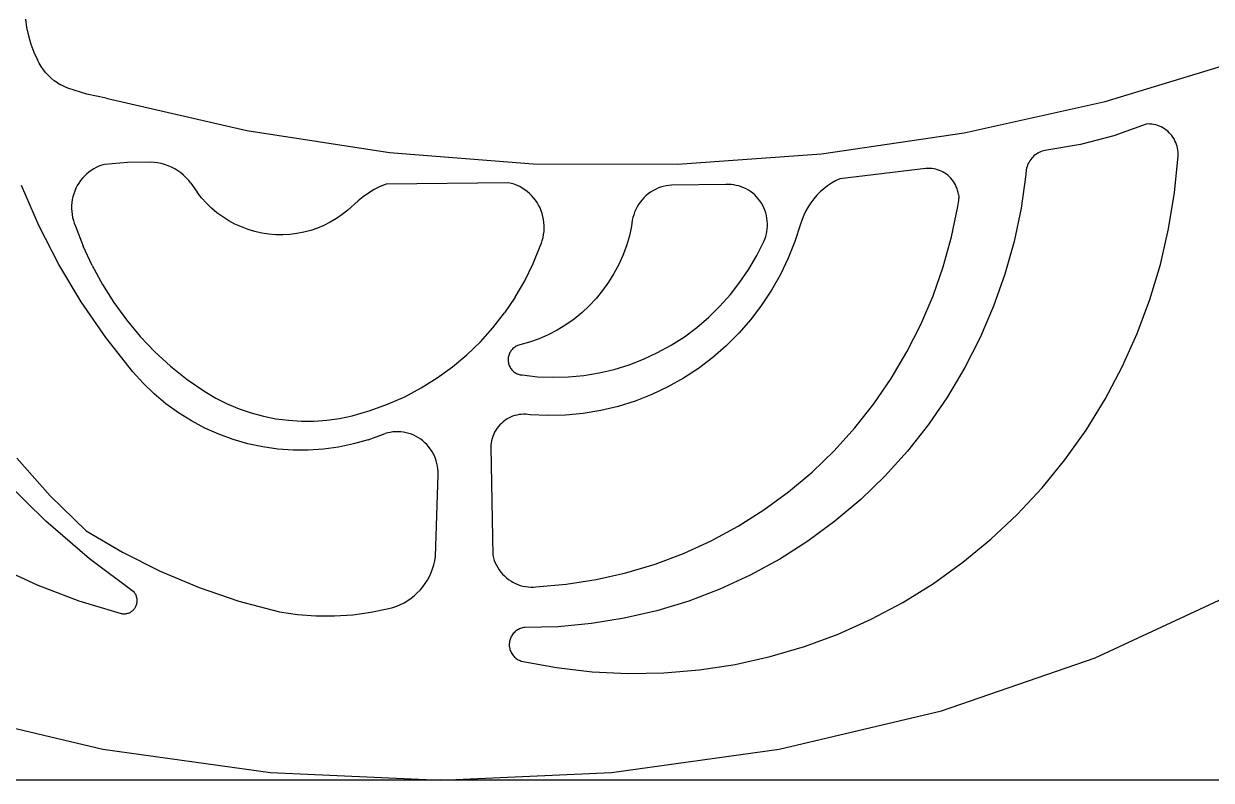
# Model space of a CAD drawing. Extents: x 396092 to 455492, y 17293 to 132793.
# Drawn here: x 416339 to 416428, y 46245.8 to 46302.4 of the extents above; entities that cross this region are included whole.
import ezdxf

# ---------------------------------------------------------------- set-up
doc = ezdxf.new("R2010")
doc.units = 0
doc.header["$LTSCALE"] = 1000
doc.header["$MEASUREMENT"] = 0
doc.layers.add('MU', color=34, linetype='Continuous')

msp = doc.modelspace()

# ---------------------------------------------------------------- linework, layer by layer
at = {"layer": 'MU', "color": 37}
for p, q in [((416339.091, 46302.798), (416339.188, 46302.165)), ((416339.188, 46302.165), (416339.328, 46301.541)), ((416339.328, 46301.541), (416339.509, 46300.928)), ((416339.509, 46300.928), (416339.73, 46300.329)), ((416339.73, 46300.329), (416339.992, 46299.747)), ((416340.124, 46299.487), (416339.992, 46299.747)), ((416340.274, 46299.236), (416340.124, 46299.487)), ((416340.442, 46298.997), (416340.274, 46299.236)), ((416340.625, 46298.771), (416340.442, 46298.997)), ((416419.99, 46296.631), (416430.349, 46299.778)), ((416340.823, 46298.559), (416340.625, 46298.771)), ((416341.035, 46298.361), (416340.823, 46298.559)), ((416341.261, 46298.18), (416341.035, 46298.361)), ((416341.499, 46298.015), (416341.261, 46298.18)), ((416341.499, 46298.015), (416341.747, 46297.867)), ((416342.005, 46297.738), (416341.747, 46297.867)), ((416342.272, 46297.628), (416342.005, 46297.738)), ((416343.688, 46297.179), (416342.272, 46297.628)), ((416345.139, 46296.875), (416343.688, 46297.179)), ((416345.139, 46296.875), (416355.681, 46294.44)), ((416409.433, 46294.265), (416419.99, 46296.631)), ((416423.066, 46294.932), (416420.642, 46294.062)), ((416423.212, 46294.938), (416423.066, 46294.932)), ((416423.358, 46294.935), (416423.212, 46294.938)), ((416423.504, 46294.922), (416423.358, 46294.935)), ((416423.649, 46294.899), (416423.504, 46294.922)), ((416423.792, 46294.867), (416423.649, 46294.899)), ((416423.932, 46294.825), (416423.792, 46294.867)), ((416424.07, 46294.774), (416423.932, 46294.825)), ((416424.204, 46294.713), (416424.07, 46294.774)), ((416424.334, 46294.644), (416424.204, 46294.713)), ((416424.459, 46294.567), (416424.334, 46294.644)), ((416424.579, 46294.481), (416424.459, 46294.567)), ((416424.693, 46294.387), (416424.579, 46294.481)), ((416355.681, 46294.44), (416366.369, 46292.797)), ((416398.735, 46292.692), (416409.433, 46294.265)), ((416420.642, 46294.062), (416418.153, 46293.408)), ((416424.801, 46294.286), (416424.693, 46294.387)), ((416424.902, 46294.177), (416424.801, 46294.286)), ((416424.996, 46294.063), (416424.902, 46294.177)), ((416425.082, 46293.942), (416424.996, 46294.063)), ((416425.16, 46293.815), (416425.082, 46293.942)), ((416425.23, 46293.684), (416425.16, 46293.815)), ((416425.292, 46293.548), (416425.23, 46293.684)), ((416366.369, 46292.797), (416377.146, 46291.956)), ((416387.954, 46291.921), (416398.735, 46292.692)), ((416414.852, 46292.685), (416414.756, 46292.615)), ((416414.952, 46292.749), (416414.852, 46292.685)), ((416415.056, 46292.805), (416414.952, 46292.749)), ((416415.163, 46292.854), (416415.056, 46292.805)), ((416415.274, 46292.896), (416415.163, 46292.854)), ((416415.387, 46292.931), (416415.274, 46292.896)), ((416415.502, 46292.957), (416415.387, 46292.931)), ((416415.619, 46292.976), (416415.502, 46292.957)), ((416418.153, 46293.408), (416415.619, 46292.976)), ((416425.345, 46293.409), (416425.292, 46293.548)), ((416425.388, 46293.266), (416425.345, 46293.409)), ((416425.422, 46293.121), (416425.388, 46293.266)), ((416425.447, 46292.973), (416425.422, 46293.121)), ((416425.463, 46292.825), (416425.447, 46292.973)), ((416425.469, 46292.675), (416425.463, 46292.825)), ((416425.465, 46292.526), (416425.469, 46292.675)), ((416344.813, 46291.847), (416344.606, 46291.77)), ((416345.025, 46291.909), (416344.813, 46291.847)), ((416346.739, 46292.051), (416345.025, 46291.909)), ((416348.459, 46292.075), (416346.739, 46292.051)), ((416348.731, 46292.06), (416348.459, 46292.075)), ((416349, 46292.026), (416348.731, 46292.06)), ((416349.267, 46291.973), (416349, 46292.026)), ((416349.529, 46291.9), (416349.267, 46291.973)), ((416349.786, 46291.81), (416349.529, 46291.9)), ((416350.036, 46291.702), (416349.786, 46291.81)), ((416377.146, 46291.956), (416387.954, 46291.921)), ((416414.191, 46291.857), (416414.151, 46291.744)), ((416414.239, 46291.968), (416414.191, 46291.857)), ((416414.294, 46292.074), (416414.239, 46291.968)), ((416414.356, 46292.177), (416414.294, 46292.074)), ((416414.424, 46292.275), (416414.356, 46292.177)), ((416414.498, 46292.368), (416414.424, 46292.275)), ((416414.579, 46292.456), (416414.498, 46292.368)), ((416414.665, 46292.539), (416414.579, 46292.456)), ((416414.756, 46292.615), (416414.665, 46292.539)), ((416425.199, 46289.795), (416425.465, 46292.526)), ((416343.511, 46291.033), (416343.361, 46290.869)), ((416343.672, 46291.187), (416343.511, 46291.033)), ((416343.843, 46291.329), (416343.672, 46291.187)), ((416344.022, 46291.459), (416343.843, 46291.329)), ((416344.21, 46291.576), (416344.022, 46291.459)), ((416344.405, 46291.68), (416344.21, 46291.576)), ((416344.606, 46291.77), (416344.405, 46291.68)), ((416350.279, 46291.576), (416350.036, 46291.702)), ((416350.512, 46291.433), (416350.279, 46291.576)), ((416350.734, 46291.274), (416350.512, 46291.433)), ((416350.946, 46291.099), (416350.734, 46291.274)), ((416351.145, 46290.911), (416350.946, 46291.099)), ((416351.33, 46290.708), (416351.145, 46290.911)), ((416406.564, 46291.597), (416400.122, 46290.836)), ((416406.712, 46291.608), (416406.564, 46291.597)), ((416406.861, 46291.608), (416406.712, 46291.608)), ((416407.009, 46291.598), (416406.861, 46291.608)), ((416407.156, 46291.579), (416407.009, 46291.598)), ((416407.302, 46291.549), (416407.156, 46291.579)), ((416407.446, 46291.51), (416407.302, 46291.549)), ((416407.586, 46291.461), (416407.446, 46291.51)), ((416407.723, 46291.402), (416407.586, 46291.461)), ((416407.856, 46291.334), (416407.723, 46291.402)), ((416407.985, 46291.258), (416407.856, 46291.334)), ((416408.108, 46291.173), (416407.985, 46291.258)), ((416408.225, 46291.08), (416408.108, 46291.173)), ((416408.336, 46290.979), (416408.225, 46291.08)), ((416408.44, 46290.87), (416408.336, 46290.979)), ((416414.062, 46291.152), (416413.701, 46288.629)), ((416414.064, 46291.272), (416414.062, 46291.152)), ((416414.074, 46291.392), (416414.064, 46291.272)), ((416414.092, 46291.511), (416414.074, 46291.392)), ((416414.117, 46291.629), (416414.092, 46291.511)), ((416414.151, 46291.744), (416414.117, 46291.629)), ((416340.094, 46287.33), (416338.792, 46290.334)), ((416342.876, 46290.122), (416342.787, 46289.916)), ((416342.979, 46290.321), (416342.876, 46290.122)), ((416343.094, 46290.512), (416342.979, 46290.321)), ((416343.221, 46290.695), (416343.094, 46290.512)), ((416343.361, 46290.869), (416343.221, 46290.695)), ((416351.502, 46290.493), (416351.33, 46290.708)), ((416351.502, 46290.493), (416351.963, 46289.823)), ((416365.232, 46290.019), (416364.81, 46289.765)), ((416365.67, 46290.244), (416365.232, 46290.019)), ((416366.121, 46290.438), (416365.67, 46290.244)), ((416375.294, 46290.539), (416366.121, 46290.438)), ((416375.51, 46290.487), (416375.294, 46290.539)), ((416375.722, 46290.42), (416375.51, 46290.487)), ((416375.93, 46290.339), (416375.722, 46290.42)), ((416376.132, 46290.245), (416375.93, 46290.339)), ((416376.327, 46290.136), (416376.132, 46290.245)), ((416376.515, 46290.015), (416376.327, 46290.136)), ((416376.694, 46289.881), (416376.515, 46290.015)), ((416386.297, 46290.036), (416386.111, 46289.936)), ((416386.49, 46290.124), (416386.297, 46290.036)), ((416386.689, 46290.198), (416386.49, 46290.124)), ((416386.892, 46290.259), (416386.689, 46290.198)), ((416387.098, 46290.305), (416386.892, 46290.259)), ((416387.307, 46290.338), (416387.098, 46290.305)), ((416387.517, 46290.356), (416387.307, 46290.338)), ((416391.578, 46290.398), (416387.517, 46290.356)), ((416391.774, 46290.403), (416391.578, 46290.398)), ((416391.97, 46290.395), (416391.774, 46290.403)), ((416392.165, 46290.374), (416391.97, 46290.395)), ((416392.359, 46290.34), (416392.165, 46290.374)), ((416392.549, 46290.292), (416392.359, 46290.34)), ((416392.737, 46290.232), (416392.549, 46290.292)), ((416392.919, 46290.159), (416392.737, 46290.232)), ((416393.097, 46290.074), (416392.919, 46290.159)), ((416393.268, 46289.977), (416393.097, 46290.074)), ((416398.92, 46290.085), (416398.654, 46289.849)), ((416399.202, 46290.303), (416398.92, 46290.085)), ((416399.497, 46290.501), (416399.202, 46290.303)), ((416399.804, 46290.679), (416399.497, 46290.501)), ((416400.122, 46290.836), (416399.804, 46290.679)), ((416408.537, 46290.755), (416408.44, 46290.87)), ((416408.626, 46290.634), (416408.537, 46290.755)), ((416408.707, 46290.507), (416408.626, 46290.634)), ((416408.78, 46290.374), (416408.707, 46290.507)), ((416408.844, 46290.237), (416408.78, 46290.374)), ((416408.899, 46290.096), (416408.844, 46290.237)), ((416408.945, 46289.952), (416408.899, 46290.096)), ((416342.604, 46289.27), (416342.571, 46289.048)), ((416342.651, 46289.489), (416342.604, 46289.27)), ((416342.712, 46289.705), (416342.651, 46289.489)), ((416342.787, 46289.916), (416342.712, 46289.705)), ((416352.296, 46289.403), (416351.963, 46289.823)), ((416352.655, 46289.006), (416352.296, 46289.403)), ((416363.258, 46288.484), (416364.019, 46289.177)), ((416364.405, 46289.484), (416364.019, 46289.177)), ((416364.81, 46289.765), (416364.405, 46289.484)), ((416376.864, 46289.735), (416376.694, 46289.881)), ((416377.024, 46289.578), (416376.864, 46289.735)), ((416377.174, 46289.411), (416377.024, 46289.578)), ((416377.312, 46289.233), (416377.174, 46289.411)), ((416377.439, 46289.047), (416377.312, 46289.233)), ((416385.297, 46289.256), (416385.163, 46289.088)), ((416385.441, 46289.413), (416385.297, 46289.256)), ((416385.595, 46289.561), (416385.441, 46289.413)), ((416385.759, 46289.697), (416385.595, 46289.561)), ((416385.931, 46289.822), (416385.759, 46289.697)), ((416386.111, 46289.936), (416385.931, 46289.822)), ((416393.433, 46289.868), (416393.268, 46289.977)), ((416393.591, 46289.748), (416393.433, 46289.868)), ((416393.74, 46289.618), (416393.591, 46289.748)), ((416393.88, 46289.478), (416393.74, 46289.618)), ((416394.011, 46289.329), (416393.88, 46289.478)), ((416394.132, 46289.171), (416394.011, 46289.329)), ((416394.243, 46289.006), (416394.132, 46289.171)), ((416398.169, 46289.325), (416397.954, 46289.039)), ((416398.403, 46289.595), (416398.169, 46289.325)), ((416398.654, 46289.849), (416398.403, 46289.595)), ((416408.981, 46289.805), (416408.945, 46289.952)), ((416409.007, 46289.655), (416408.981, 46289.805)), ((416409.007, 46289.655), (416409.024, 46289.504)), ((416409.015, 46289.05), (416409.028, 46289.201)), ((416409.024, 46289.504), (416409.031, 46289.353)), ((416409.028, 46289.201), (416409.031, 46289.353)), ((416424.757, 46287.088), (416425.199, 46289.795)), ((416342.554, 46288.824), (416342.551, 46288.599)), ((416342.551, 46288.599), (416342.563, 46288.375)), ((416342.571, 46289.048), (416342.554, 46288.824)), ((416342.563, 46288.375), (416342.589, 46288.151)), ((416353.041, 46288.635), (416352.655, 46289.006)), ((416353.45, 46288.291), (416353.041, 46288.635)), ((416353.88, 46287.976), (416353.45, 46288.291)), ((416363.258, 46288.484), (416362.839, 46288.153)), ((416377.553, 46288.852), (416377.439, 46289.047)), ((416377.654, 46288.65), (416377.553, 46288.852)), ((416377.741, 46288.442), (416377.654, 46288.65)), ((416377.815, 46288.228), (416377.741, 46288.442)), ((416377.875, 46288.01), (416377.815, 46288.228)), ((416384.746, 46288.341), (416384.673, 46288.138)), ((416384.832, 46288.538), (416384.746, 46288.341)), ((416384.93, 46288.729), (416384.832, 46288.538)), ((416385.041, 46288.913), (416384.93, 46288.729)), ((416385.163, 46289.088), (416385.041, 46288.913)), ((416394.342, 46288.833), (416394.243, 46289.006)), ((416394.43, 46288.654), (416394.342, 46288.833)), ((416394.506, 46288.469), (416394.43, 46288.654)), ((416394.569, 46288.279), (416394.506, 46288.469)), ((416394.62, 46288.086), (416394.569, 46288.279)), ((416397.58, 46288.428), (416397.424, 46288.104)), ((416397.757, 46288.74), (416397.58, 46288.428)), ((416397.954, 46289.039), (416397.757, 46288.74)), ((416408.489, 46286.478), (416408.96, 46288.752)), ((416408.96, 46288.752), (416408.992, 46288.9)), ((416408.992, 46288.9), (416409.015, 46289.05)), ((416413.701, 46288.629), (416413.175, 46286.135)), ((416341.587, 46284.42), (416340.094, 46287.33)), ((416342.589, 46288.151), (416342.631, 46287.931)), ((416342.631, 46287.931), (416342.686, 46287.713)), ((416342.686, 46287.713), (416342.756, 46287.5)), ((416342.756, 46287.5), (416342.84, 46287.292)), ((416354.331, 46287.692), (416353.88, 46287.976)), ((416354.799, 46287.439), (416354.331, 46287.692)), ((416355.283, 46287.219), (416354.799, 46287.439)), ((416361.466, 46287.341), (416360.976, 46287.135)), ((416361.941, 46287.58), (416361.466, 46287.341)), ((416362.4, 46287.851), (416361.941, 46287.58)), ((416362.839, 46288.153), (416362.4, 46287.851)), ((416377.92, 46287.787), (416377.875, 46288.01)), ((416377.951, 46287.563), (416377.92, 46287.787)), ((416377.966, 46287.337), (416377.951, 46287.563)), ((416377.968, 46287.11), (416377.966, 46287.337)), ((416384.537, 46287.507), (416384.519, 46287.292)), ((416384.569, 46287.72), (416384.537, 46287.507)), ((416384.614, 46287.931), (416384.569, 46287.72)), ((416384.673, 46288.138), (416384.614, 46287.931)), ((416394.659, 46287.889), (416394.62, 46288.086)), ((416394.684, 46287.691), (416394.659, 46287.889)), ((416394.696, 46287.491), (416394.684, 46287.691)), ((416394.696, 46287.29), (416394.696, 46287.491)), ((416397.176, 46287.429), (416396.758, 46286.138)), ((416397.289, 46287.771), (416397.176, 46287.429)), ((416397.424, 46288.104), (416397.289, 46287.771)), ((416342.84, 46287.292), (416343.417, 46285.787)), ((416355.78, 46287.033), (416355.283, 46287.219)), ((416356.288, 46286.881), (416355.78, 46287.033)), ((416356.806, 46286.765), (416356.288, 46286.881)), ((416357.329, 46286.684), (416356.806, 46286.765)), ((416357.857, 46286.64), (416357.329, 46286.684)), ((416358.387, 46286.632), (416357.857, 46286.64)), ((416358.916, 46286.661), (416358.387, 46286.632)), ((416359.441, 46286.726), (416358.916, 46286.661)), ((416359.962, 46286.827), (416359.441, 46286.726)), ((416360.474, 46286.964), (416359.962, 46286.827)), ((416360.976, 46287.135), (416360.474, 46286.964)), ((416377.825, 46286.217), (416377.882, 46286.436)), ((416377.882, 46286.436), (416377.925, 46286.659)), ((416377.925, 46286.659), (416377.954, 46286.883)), ((416377.954, 46286.883), (416377.968, 46287.11)), ((416384.349, 46286.545), (416384.13, 46285.811)), ((416384.519, 46287.292), (416384.349, 46286.545)), ((416394.498, 46286.314), (416394.563, 46286.503)), ((416394.563, 46286.503), (416394.615, 46286.696)), ((416394.615, 46286.696), (416394.655, 46286.892)), ((416394.655, 46286.892), (416394.682, 46287.091)), ((416394.682, 46287.091), (416394.696, 46287.29)), ((416407.869, 46284.242), (416408.489, 46286.478)), ((416424.141, 46284.416), (416424.757, 46287.088)), ((416344.092, 46284.325), (416343.417, 46285.787)), ((416377.131, 46284.474), (416377.667, 46285.793)), ((416377.667, 46285.793), (416377.753, 46286.002)), ((416377.753, 46286.002), (416377.825, 46286.217)), ((416384.13, 46285.811), (416383.863, 46285.094)), ((416393.894, 46285.074), (416394.421, 46286.13)), ((416394.421, 46286.13), (416394.498, 46286.314)), ((416396.758, 46286.138), (416396.255, 46284.879)), ((416413.175, 46286.135), (416412.488, 46283.683)), ((416383.863, 46285.094), (416383.55, 46284.397)), ((416393.299, 46284.056), (416393.894, 46285.074)), ((416396.255, 46284.879), (416395.669, 46283.658)), ((416343.263, 46281.616), (416341.587, 46284.42)), ((416344.092, 46284.325), (416344.86, 46282.911)), ((416376.505, 46283.197), (416377.131, 46284.474)), ((416383.55, 46284.397), (416383.192, 46283.723)), ((416392.639, 46283.082), (416393.299, 46284.056)), ((416407.104, 46282.054), (416407.869, 46284.242)), ((416423.353, 46281.792), (416424.141, 46284.416)), ((416344.86, 46282.911), (416345.718, 46281.553)), ((416375.794, 46281.968), (416376.505, 46283.197)), ((416382.79, 46283.074), (416382.347, 46282.455)), ((416383.192, 46283.723), (416382.79, 46283.074)), ((416391.916, 46282.155), (416392.639, 46283.082)), ((416395.669, 46283.658), (416395.003, 46282.48)), ((416412.488, 46283.683), (416411.642, 46281.284)), ((416382.347, 46282.455), (416381.865, 46281.867)), ((416391.134, 46281.28), (416391.916, 46282.155)), ((416395.003, 46282.48), (416394.26, 46281.352)), ((416406.197, 46279.922), (416407.104, 46282.054)), ((416345.116, 46278.931), (416343.263, 46281.616)), ((416345.718, 46281.553), (416346.663, 46280.256)), ((416375.794, 46281.968), (416375.001, 46280.792)), ((416381.345, 46281.314), (416380.79, 46280.797)), ((416381.865, 46281.867), (416381.345, 46281.314)), ((416390.297, 46280.46), (416391.134, 46281.28)), ((416394.26, 46281.352), (416393.444, 46280.278)), ((416411.642, 46281.284), (416410.642, 46278.947)), ((416422.398, 46279.227), (416423.353, 46281.792)), ((416346.663, 46280.256), (416347.691, 46279.026)), ((416374.13, 46279.675), (416375.001, 46280.792)), ((416380.202, 46280.319), (416379.584, 46279.883)), ((416380.79, 46280.797), (416380.202, 46280.319)), ((416389.407, 46279.699), (416390.297, 46280.46)), ((416393.444, 46280.278), (416392.558, 46279.263)), ((416373.184, 46278.623), (416374.13, 46279.675)), ((416378.939, 46279.49), (416378.27, 46279.141)), ((416379.584, 46279.883), (416378.939, 46279.49)), ((416388.469, 46279.001), (416389.407, 46279.699)), ((416405.151, 46277.859), (416406.197, 46279.922)), ((416347.137, 46276.376), (416345.116, 46278.931)), ((416347.691, 46279.026), (416348.796, 46277.869)), ((416372.169, 46277.641), (416373.184, 46278.623)), ((416376.871, 46278.586), (416376.147, 46278.381)), ((416377.579, 46278.84), (416376.871, 46278.586)), ((416378.27, 46279.141), (416377.579, 46278.84)), ((416387.488, 46278.369), (416388.469, 46279.001)), ((416392.558, 46279.263), (416391.606, 46278.312)), ((416410.642, 46278.947), (416409.491, 46276.684)), ((416421.278, 46276.732), (416422.398, 46279.227)), ((416348.796, 46277.869), (416349.974, 46276.789)), ((416371.089, 46276.734), (416372.169, 46277.641)), ((416375.313, 46277.595), (416375.294, 46277.521)), ((416375.336, 46277.667), (416375.313, 46277.595)), ((416375.365, 46277.737), (416375.336, 46277.667)), ((416375.398, 46277.805), (416375.365, 46277.737)), ((416375.435, 46277.871), (416375.398, 46277.805)), ((416375.477, 46277.934), (416375.435, 46277.871)), ((416375.522, 46277.994), (416375.477, 46277.934)), ((416375.571, 46278.051), (416375.522, 46277.994)), ((416375.624, 46278.104), (416375.571, 46278.051)), ((416375.681, 46278.154), (416375.624, 46278.104)), ((416375.74, 46278.2), (416375.681, 46278.154)), ((416375.802, 46278.241), (416375.74, 46278.2)), ((416375.867, 46278.278), (416375.802, 46278.241)), ((416375.935, 46278.311), (416375.867, 46278.278)), ((416376.004, 46278.339), (416375.935, 46278.311)), ((416376.075, 46278.362), (416376.004, 46278.339)), ((416376.147, 46278.381), (416376.075, 46278.362)), ((416385.412, 46277.313), (416386.468, 46277.806)), ((416386.468, 46277.806), (416387.488, 46278.369)), ((416391.606, 46278.312), (416390.593, 46277.43)), ((416403.972, 46275.871), (416405.151, 46277.859)), ((416349.974, 46276.789), (416351.22, 46275.792)), ((416369.95, 46275.905), (416371.089, 46276.734)), ((416375.27, 46277.371), (416375.266, 46277.296)), ((416375.266, 46277.296), (416375.266, 46277.22)), ((416375.266, 46277.22), (416375.272, 46277.144)), ((416375.279, 46277.447), (416375.27, 46277.371)), ((416375.272, 46277.144), (416375.282, 46277.069)), ((416375.294, 46277.521), (416375.279, 46277.447)), ((416375.282, 46277.069), (416375.298, 46276.994)), ((416375.298, 46276.994), (416375.318, 46276.921)), ((416375.318, 46276.921), (416375.343, 46276.85)), ((416375.343, 46276.85), (416375.373, 46276.78)), ((416375.373, 46276.78), (416375.407, 46276.712)), ((416375.407, 46276.712), (416375.445, 46276.647)), ((416375.445, 46276.647), (416375.488, 46276.585)), ((416383.216, 46276.55), (416384.327, 46276.894)), ((416384.327, 46276.894), (416385.412, 46277.313)), ((416390.593, 46277.43), (416389.523, 46276.62)), ((416409.491, 46276.684), (416408.195, 46274.504)), ((416419.999, 46274.318), (416421.278, 46276.732)), ((416347.913, 46275.52), (416347.137, 46276.376)), ((416351.22, 46275.792), (416352.528, 46274.881)), ((416368.757, 46275.16), (416369.95, 46275.905)), ((416375.488, 46276.585), (416375.534, 46276.526)), ((416375.534, 46276.526), (416375.584, 46276.47)), ((416375.584, 46276.47), (416375.638, 46276.417)), ((416375.638, 46276.417), (416375.695, 46276.369)), ((416375.695, 46276.369), (416375.756, 46276.324)), ((416375.756, 46276.324), (416375.819, 46276.283)), ((416375.819, 46276.283), (416375.884, 46276.247)), ((416375.884, 46276.247), (416375.952, 46276.216)), ((416375.952, 46276.216), (416376.021, 46276.189)), ((416376.021, 46276.189), (416376.093, 46276.167)), ((416376.093, 46276.167), (416376.165, 46276.15)), ((416376.165, 46276.15), (416376.239, 46276.138)), ((416376.239, 46276.138), (416376.313, 46276.13)), ((416376.313, 46276.13), (416377.466, 46276.002)), ((416377.466, 46276.002), (416378.625, 46275.954)), ((416378.625, 46275.954), (416379.785, 46275.984)), ((416379.785, 46275.984), (416380.941, 46276.095)), ((416380.941, 46276.095), (416382.086, 46276.283)), ((416382.086, 46276.283), (416383.216, 46276.55)), ((416388.402, 46275.886), (416387.234, 46275.232)), ((416389.523, 46276.62), (416388.402, 46275.886)), ((416402.664, 46273.969), (416403.972, 46275.871)), ((416348.744, 46274.72), (416347.913, 46275.52)), ((416352.528, 46274.881), (416353.358, 46274.396)), ((416367.516, 46274.502), (416368.757, 46275.16)), ((416387.234, 46275.232), (416386.026, 46274.661)), ((416349.627, 46273.98), (416348.744, 46274.72)), ((416350.557, 46273.304), (416349.627, 46273.98)), ((416353.358, 46274.396), (416354.217, 46273.968)), ((416366.233, 46273.933), (416367.516, 46274.502)), ((416384.782, 46274.175), (416383.509, 46273.777)), ((416386.026, 46274.661), (416384.782, 46274.175)), ((416408.195, 46274.504), (416406.759, 46272.417)), ((416418.567, 46271.995), (416419.999, 46274.318)), ((416351.531, 46272.694), (416350.557, 46273.304)), ((416354.217, 46273.968), (416355.102, 46273.599)), ((416355.102, 46273.599), (416356.008, 46273.289)), ((416356.008, 46273.289), (416356.933, 46273.041)), ((416363.567, 46273.077), (416364.915, 46273.458)), ((416364.915, 46273.458), (416366.233, 46273.933)), ((416375.921, 46273.129), (416375.76, 46273.087)), ((416376.084, 46273.161), (416375.921, 46273.129)), ((416376.249, 46273.181), (416376.084, 46273.161)), ((416376.414, 46273.191), (416376.249, 46273.181)), ((416376.58, 46273.189), (416376.414, 46273.191)), ((416376.746, 46273.176), (416376.58, 46273.189)), ((416376.91, 46273.151), (416376.746, 46273.176)), ((416378.24, 46273.092), (416376.91, 46273.151)), ((416379.572, 46273.125), (416378.24, 46273.092)), ((416380.897, 46273.251), (416379.572, 46273.125)), ((416382.212, 46273.469), (416380.897, 46273.251)), ((416383.509, 46273.777), (416382.212, 46273.469)), ((416401.235, 46272.161), (416402.664, 46273.969)), ((416352.543, 46272.154), (416351.531, 46272.694)), ((416356.933, 46273.041), (416357.871, 46272.855)), ((416357.871, 46272.855), (416358.82, 46272.733)), ((416358.82, 46272.733), (416359.774, 46272.674)), ((416359.774, 46272.674), (416360.73, 46272.679)), ((416360.73, 46272.679), (416361.683, 46272.748)), ((416361.683, 46272.748), (416362.63, 46272.881)), ((416362.63, 46272.881), (416363.567, 46273.077)), ((416374.532, 46272.259), (416374.43, 46272.124)), ((416374.642, 46272.386), (416374.532, 46272.259)), ((416374.759, 46272.505), (416374.642, 46272.386)), ((416374.884, 46272.616), (416374.759, 46272.505)), ((416375.017, 46272.719), (416374.884, 46272.616)), ((416375.155, 46272.812), (416375.017, 46272.719)), ((416375.299, 46272.896), (416375.155, 46272.812)), ((416375.449, 46272.97), (416375.299, 46272.896)), ((416375.602, 46273.034), (416375.449, 46272.97)), ((416375.76, 46273.087), (416375.602, 46273.034)), ((416406.759, 46272.417), (416405.19, 46270.433)), ((416353.589, 46271.686), (416352.543, 46272.154)), ((416354.665, 46271.292), (416353.589, 46271.686)), ((416364.783, 46271.274), (416366.048, 46271.733)), ((416366.241, 46271.789), (416366.048, 46271.733)), ((416366.437, 46271.831), (416366.241, 46271.789)), ((416366.635, 46271.861), (416366.437, 46271.831)), ((416366.835, 46271.877), (416366.635, 46271.861)), ((416367.035, 46271.88), (416366.835, 46271.877)), ((416367.235, 46271.869), (416367.035, 46271.88)), ((416367.434, 46271.844), (416367.235, 46271.869)), ((416367.631, 46271.807), (416367.434, 46271.844)), ((416367.825, 46271.756), (416367.631, 46271.807)), ((416368.015, 46271.692), (416367.825, 46271.756)), ((416368.201, 46271.616), (416368.015, 46271.692)), ((416368.381, 46271.527), (416368.201, 46271.616)), ((416368.556, 46271.427), (416368.381, 46271.527)), ((416368.723, 46271.314), (416368.556, 46271.427)), ((416368.883, 46271.191), (416368.723, 46271.314)), ((416374.065, 46271.368), (416374.023, 46271.204)), ((416374.118, 46271.528), (416374.065, 46271.368)), ((416374.182, 46271.685), (416374.118, 46271.528)), ((416374.255, 46271.837), (416374.182, 46271.685)), ((416374.338, 46271.984), (416374.255, 46271.837)), ((416374.43, 46272.124), (416374.338, 46271.984)), ((416399.689, 46270.455), (416401.235, 46272.161)), ((416416.988, 46269.774), (416418.567, 46271.995)), ((416355.763, 46270.975), (416354.665, 46271.292)), ((416356.881, 46270.735), (416355.763, 46270.975)), ((416358.012, 46270.573), (416356.881, 46270.735)), ((416359.151, 46270.491), (416358.012, 46270.573)), ((416360.294, 46270.489), (416359.151, 46270.491)), ((416361.433, 46270.567), (416360.294, 46270.489)), ((416362.565, 46270.724), (416361.433, 46270.567)), ((416363.683, 46270.961), (416362.565, 46270.724)), ((416364.783, 46271.274), (416363.683, 46270.961)), ((416369.035, 46271.057), (416368.883, 46271.191)), ((416369.177, 46270.914), (416369.035, 46271.057)), ((416369.31, 46270.761), (416369.177, 46270.914)), ((416369.433, 46270.6), (416369.31, 46270.761)), ((416369.546, 46270.43), (416369.433, 46270.6)), ((416369.647, 46270.254), (416369.546, 46270.43)), ((416373.97, 46270.869), (416373.959, 46270.7)), ((416373.959, 46270.7), (416374.108, 46262.624)), ((416373.991, 46271.038), (416373.97, 46270.869)), ((416374.023, 46271.204), (416373.991, 46271.038)), ((416398.035, 46268.859), (416399.689, 46270.455)), ((416405.19, 46270.433), (416403.495, 46268.56)), ((416338.455, 46269.9), (416340.957, 46267.08)), ((416369.736, 46270.071), (416369.647, 46270.254)), ((416369.814, 46269.882), (416369.736, 46270.071)), ((416369.879, 46269.689), (416369.814, 46269.882)), ((416369.931, 46269.491), (416369.879, 46269.689)), ((416415.269, 46267.665), (416416.988, 46269.774)), ((416369.823, 46262.517), (416370.012, 46268.679)), ((416369.971, 46269.291), (416369.931, 46269.491)), ((416369.998, 46269.088), (416369.971, 46269.291)), ((416370.011, 46268.884), (416369.998, 46269.088)), ((416370.012, 46268.679), (416370.011, 46268.884)), ((416396.28, 46267.38), (416398.035, 46268.859)), ((416340.621, 46265.167), (416337.551, 46268.205)), ((416403.495, 46268.56), (416401.681, 46266.806)), ((416340.957, 46267.08), (416343.656, 46264.457)), ((416394.431, 46266.025), (416396.28, 46267.38)), ((416413.417, 46265.676), (416415.269, 46267.665)), ((416392.497, 46264.8), (416394.431, 46266.025)), ((416401.681, 46266.806), (416399.757, 46265.181)), ((416343.889, 46262.355), (416340.621, 46265.167)), ((416399.757, 46265.181), (416397.731, 46263.689)), ((416411.44, 46263.817), (416413.417, 46265.676)), ((416343.656, 46264.457), (416346.38, 46262.855)), ((416390.487, 46263.711), (416392.497, 46264.8)), ((416388.41, 46262.762), (416390.487, 46263.711)), ((416397.731, 46263.689), (416395.612, 46262.339)), ((416409.347, 46262.095), (416411.44, 46263.817)), ((416346.38, 46262.855), (416349.202, 46261.439)), ((416369.771, 46262.21), (416369.823, 46262.517)), ((416374.108, 46262.624), (416374.159, 46262.428)), ((416374.159, 46262.428), (416374.223, 46262.237)), ((416386.275, 46261.958), (416388.41, 46262.762)), ((416337.027, 46261.767), (416340.025, 46260.384)), ((416347.258, 46259.835), (416343.889, 46262.355)), ((416369.495, 46261.32), (416369.606, 46261.61)), ((416369.606, 46261.61), (416369.698, 46261.907)), ((416369.698, 46261.907), (416369.771, 46262.21)), ((416374.223, 46262.237), (416374.299, 46262.05)), ((416374.299, 46262.05), (416374.386, 46261.869)), ((416374.386, 46261.869), (416374.486, 46261.693)), ((416374.486, 46261.693), (416374.596, 46261.525)), ((416374.596, 46261.525), (416374.716, 46261.365)), ((416384.092, 46261.302), (416386.275, 46261.958)), ((416395.612, 46262.339), (416393.41, 46261.137)), ((416407.148, 46260.517), (416409.347, 46262.095)), ((416349.202, 46261.439), (416352.109, 46260.217)), ((416369.052, 46260.504), (416369.217, 46260.765)), ((416369.217, 46260.765), (416369.365, 46261.038)), ((416369.365, 46261.038), (416369.495, 46261.32)), ((416374.716, 46261.365), (416374.847, 46261.213)), ((416374.847, 46261.213), (416374.987, 46261.07)), ((416374.987, 46261.07), (416375.136, 46260.936)), ((416375.136, 46260.936), (416375.293, 46260.813)), ((416375.293, 46260.813), (416375.458, 46260.701)), ((416375.458, 46260.701), (416375.629, 46260.6)), ((416379.621, 46260.446), (416381.87, 46260.797)), ((416381.87, 46260.797), (416384.092, 46261.302)), ((416393.41, 46261.137), (416391.134, 46260.087)), ((416340.025, 46260.384), (416343.108, 46259.216)), ((416347.296, 46259.784), (416347.258, 46259.835)), ((416347.331, 46259.729), (416347.296, 46259.784)), ((416352.109, 46260.217), (416355.089, 46259.194)), ((416368.231, 46259.586), (416368.458, 46259.794)), ((416368.458, 46259.794), (416368.671, 46260.017)), ((416368.671, 46260.017), (416368.87, 46260.254)), ((416368.87, 46260.254), (416369.052, 46260.504)), ((416375.629, 46260.6), (416375.807, 46260.51)), ((416375.807, 46260.51), (416375.99, 46260.433)), ((416375.99, 46260.433), (416376.178, 46260.368)), ((416376.178, 46260.368), (416376.369, 46260.316)), ((416376.369, 46260.316), (416376.563, 46260.276)), ((416376.563, 46260.276), (416376.76, 46260.25)), ((416376.76, 46260.25), (416376.957, 46260.237)), ((416376.957, 46260.237), (416377.155, 46260.237)), ((416377.155, 46260.237), (416377.353, 46260.25)), ((416377.353, 46260.25), (416379.621, 46260.446)), ((416391.134, 46260.087), (416388.795, 46259.194)), ((416404.851, 46259.092), (416407.148, 46260.517)), ((416419.258, 46254.934), (416429.978, 46259.93)), ((416343.108, 46259.216), (416346.263, 46258.268)), ((416347.361, 46259.673), (416347.331, 46259.729)), ((416347.389, 46259.614), (416347.361, 46259.673)), ((416347.375, 46258.799), (416347.4, 46258.858)), ((416347.412, 46259.554), (416347.389, 46259.614)), ((416347.4, 46258.858), (416347.422, 46258.919)), ((416347.431, 46259.493), (416347.412, 46259.554)), ((416347.422, 46258.919), (416347.439, 46258.981)), ((416347.447, 46259.43), (416347.431, 46259.493)), ((416347.439, 46258.981), (416347.453, 46259.044)), ((416347.458, 46259.366), (416347.447, 46259.43)), ((416347.453, 46259.044), (416347.462, 46259.108)), ((416347.465, 46259.302), (416347.458, 46259.366)), ((416347.462, 46259.108), (416347.467, 46259.173)), ((416347.468, 46259.237), (416347.465, 46259.302)), ((416347.467, 46259.173), (416347.468, 46259.237)), ((416355.089, 46259.194), (416358.128, 46258.373)), ((416366.92, 46258.803), (416367.201, 46258.923)), ((416367.201, 46258.923), (416367.475, 46259.062)), ((416367.475, 46259.062), (416367.738, 46259.22)), ((416367.738, 46259.22), (416367.99, 46259.395)), ((416367.99, 46259.395), (416368.231, 46259.586)), ((416388.795, 46259.194), (416386.402, 46258.463)), ((416402.467, 46257.825), (416404.851, 46259.092)), ((416346.263, 46258.268), (416346.325, 46258.254)), ((416346.325, 46258.254), (416346.388, 46258.244)), ((416346.388, 46258.244), (416346.451, 46258.238)), ((416346.451, 46258.238), (416346.514, 46258.237)), ((416346.514, 46258.237), (416346.577, 46258.24)), ((416346.577, 46258.24), (416346.64, 46258.247)), ((416346.64, 46258.247), (416346.703, 46258.258)), ((416346.703, 46258.258), (416346.764, 46258.273)), ((416346.764, 46258.273), (416346.825, 46258.293)), ((416346.825, 46258.293), (416346.884, 46258.316)), ((416346.884, 46258.316), (416346.941, 46258.344)), ((416346.941, 46258.344), (416346.996, 46258.375)), ((416346.996, 46258.375), (416347.05, 46258.41)), ((416347.05, 46258.41), (416347.101, 46258.448)), ((416347.101, 46258.448), (416347.149, 46258.49)), ((416347.149, 46258.49), (416347.195, 46258.535)), ((416347.195, 46258.535), (416347.237, 46258.582)), ((416347.237, 46258.582), (416347.277, 46258.633)), ((416347.277, 46258.633), (416347.313, 46258.686)), ((416347.313, 46258.686), (416347.346, 46258.741)), ((416347.346, 46258.741), (416347.375, 46258.799)), ((416358.128, 46258.373), (416359.493, 46258.182)), ((416359.493, 46258.182), (416360.867, 46258.084)), ((416360.867, 46258.084), (416362.244, 46258.079)), ((416362.244, 46258.079), (416363.619, 46258.167)), ((416363.619, 46258.167), (416364.985, 46258.348)), ((416364.985, 46258.348), (416366.336, 46258.622)), ((416366.336, 46258.622), (416366.631, 46258.702)), ((416366.631, 46258.702), (416366.92, 46258.803)), ((416386.402, 46258.463), (416383.967, 46257.896)), ((416376.114, 46257.107), (416376.038, 46257.071)), ((416376.191, 46257.137), (416376.114, 46257.107)), ((416376.271, 46257.163), (416376.191, 46257.137)), ((416376.352, 46257.183), (416376.271, 46257.163)), ((416376.434, 46257.197), (416376.352, 46257.183)), ((416376.516, 46257.206), (416376.434, 46257.197)), ((416379.013, 46257.266), (416376.516, 46257.206)), ((416381.5, 46257.497), (416379.013, 46257.266)), ((416383.967, 46257.896), (416381.5, 46257.497)), ((416400.006, 46256.721), (416402.467, 46257.825)), ((416375.386, 46256.233), (416375.369, 46256.149)), ((416375.408, 46256.314), (416375.386, 46256.233)), ((416375.436, 46256.394), (416375.408, 46256.314)), ((416375.469, 46256.473), (416375.436, 46256.394)), ((416375.507, 46256.548), (416375.469, 46256.473)), ((416375.55, 46256.621), (416375.507, 46256.548)), ((416375.597, 46256.691), (416375.55, 46256.621)), ((416375.649, 46256.757), (416375.597, 46256.691)), ((416375.705, 46256.82), (416375.649, 46256.757)), ((416375.765, 46256.879), (416375.705, 46256.82)), ((416375.828, 46256.934), (416375.765, 46256.879)), ((416375.895, 46256.984), (416375.828, 46256.934)), ((416375.965, 46257.03), (416375.895, 46256.984)), ((416376.038, 46257.071), (416375.965, 46257.03)), ((416397.479, 46255.786), (416400.006, 46256.721)), ((416375.351, 46255.981), (416375.35, 46255.896)), ((416375.35, 46255.896), (416375.355, 46255.811)), ((416375.357, 46256.065), (416375.351, 46255.981)), ((416375.355, 46255.811), (416375.365, 46255.727)), ((416375.369, 46256.149), (416375.357, 46256.065)), ((416375.365, 46255.727), (416375.381, 46255.643)), ((416375.381, 46255.643), (416375.402, 46255.561)), ((416375.402, 46255.561), (416375.429, 46255.48)), ((416375.429, 46255.48), (416375.46, 46255.402)), ((416375.46, 46255.402), (416375.497, 46255.326)), ((416375.497, 46255.326), (416375.538, 46255.252)), ((416394.897, 46255.024), (416397.479, 46255.786)), ((416375.538, 46255.252), (416375.585, 46255.181)), ((416375.585, 46255.181), (416375.635, 46255.114)), ((416375.635, 46255.114), (416375.69, 46255.05)), ((416375.69, 46255.05), (416375.749, 46254.99)), ((416375.749, 46254.99), (416375.812, 46254.934)), ((416375.812, 46254.934), (416375.878, 46254.883)), ((416375.878, 46254.883), (416375.947, 46254.836)), ((416375.947, 46254.836), (416376.02, 46254.794)), ((416376.02, 46254.794), (416376.094, 46254.757)), ((416376.094, 46254.757), (416376.171, 46254.725)), ((416376.171, 46254.725), (416376.25, 46254.698)), ((416376.25, 46254.698), (416378.894, 46254.203)), ((416389.614, 46254.028), (416392.272, 46254.437)), ((416392.272, 46254.437), (416394.897, 46255.024)), ((416407.727, 46250.968), (416419.258, 46254.934)), ((416378.894, 46254.203), (416381.564, 46253.888)), ((416381.564, 46253.888), (416384.248, 46253.753)), ((416384.248, 46253.753), (416386.936, 46253.8)), ((416386.936, 46253.8), (416389.614, 46254.028)), ((416332.735, 46250.968), (416344.885, 46248.091)), ((416395.578, 46248.091), (416407.727, 46250.968)), ((416344.885, 46248.091), (416357.453, 46246.347)), ((416383.01, 46246.347), (416395.578, 46248.091)), ((416377.483, 46245.763), (416337.483, 46245.763)), ((416357.453, 46246.347), (416370.231, 46245.763)), ((416370.231, 46245.763), (416383.01, 46246.347)), ((416434.814, 46245.763), (416377.483, 46245.763))]:
    msp.add_line(p, q, dxfattribs=at)

doc.saveas('drawing.dxf')
